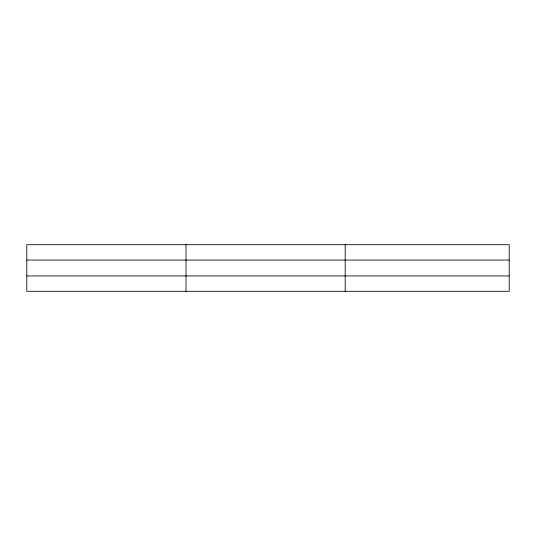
<?xml version="1.0" encoding="UTF-8"?>
<svg xmlns="http://www.w3.org/2000/svg" width="536" height="536" viewBox="0 0 536 536"><rect width="100%" height="100%" fill="white"/><g stroke="black" fill="none" stroke-linecap="round" stroke-linejoin="round"><path stroke-width="0.8" d="M185.992 291.289L185.992 244.711M345.184 291.289L345.184 244.711M509.2 275.919L509.2 291.289L26.8 291.289L26.8 244.711L509.2 244.711L509.2 275.919L26.8 275.919M26.8 260.081L509.2 260.081"/></g></svg>
